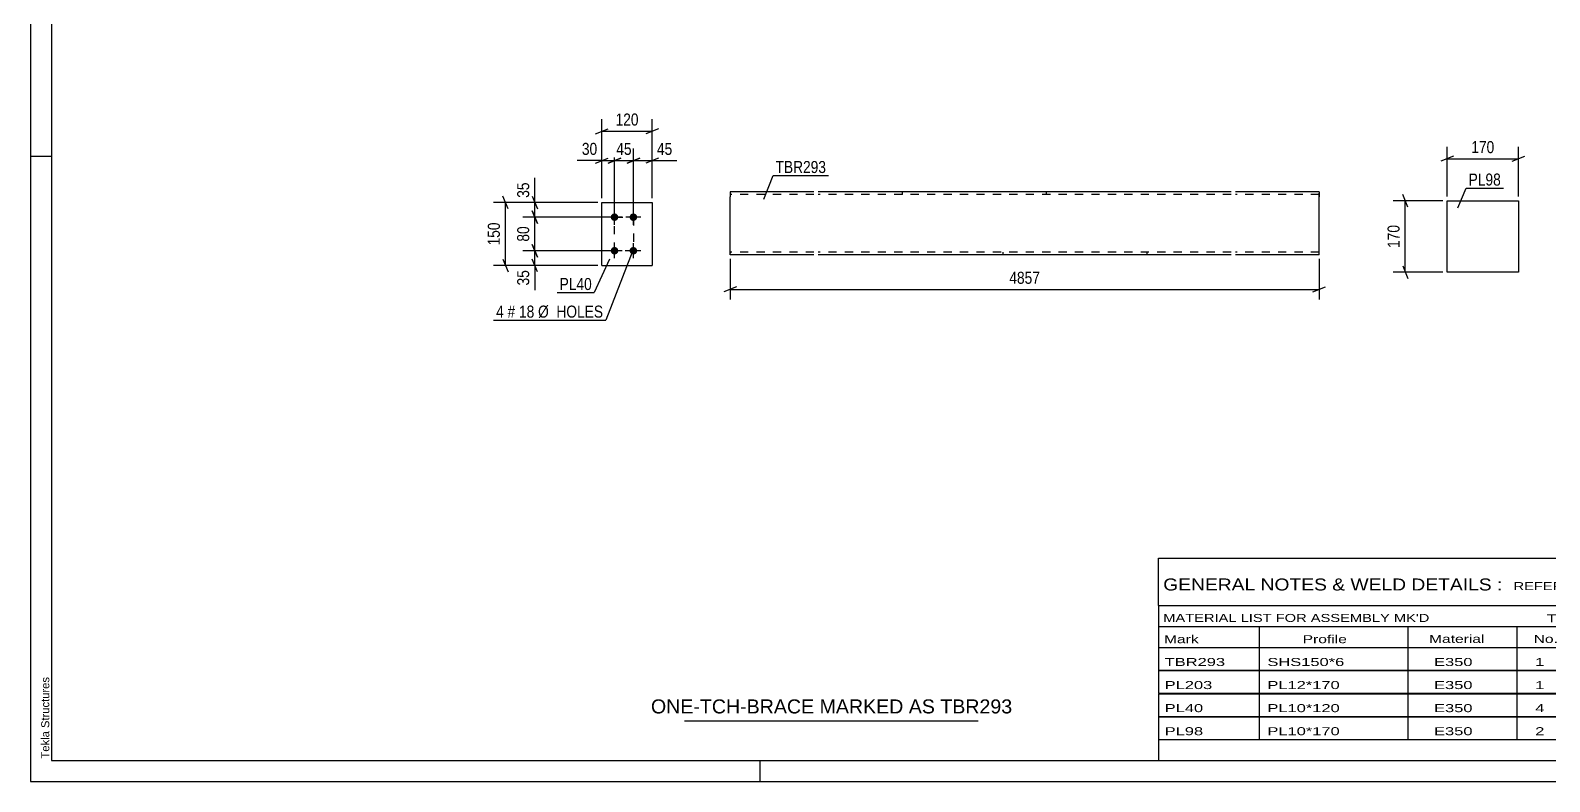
# Model space of a CAD drawing. Header units: millimetres. Extents: x 0 to 594, y 0 to 420.
# Drawn here: x 0 to 362.3, y 0 to 179.1 of the extents above; entities that cross this region are included whole.
import ezdxf

# ---------------------------------------------------------------- set-up
doc = ezdxf.new("R2010")
doc.units = ezdxf.units.MM
doc.linetypes.add('DXK_LINE_DOT2', pattern=[3.9198, 1.9599, -1.9599])
doc.styles.add('Arial', font='ARIAL.TTF', dxfattribs={"height": 0.2})
doc.styles.add('Arial Narrow', font='ARIALN.TTF', dxfattribs={"height": 0.2})

# ---------------------------------------------------------------- blocks, each defined once
blk = doc.blocks.new('Unknown-580609029-1130')
at = {"color": 5, "linetype": 'Continuous'}
for p, q in [((0, 420), (0, 0)), ((5, 415), (5, 5)), ((5, 149), (0, 149)), ((5, 5), (589, 5)), ((174, 0), (174, 5)), ((0, 0), (594, 0))]:
    blk.add_line(p, q, dxfattribs=at)
at = {"color": 174, "linetype": 'Continuous', "style": 'Arial'}
blk.add_text('Tekla Structures', height=1.9102, rotation=90, dxfattribs=at).set_placement((4.5, 5.5))
blk = doc.blocks.new('Bolt-580609029-2195 - 2161')
at = {"linetype": 'Continuous'}
for points in [[(139.3, 135.45), (139.48, 135.43), (139.66, 135.37), (139.83, 135.28), (139.97, 135.15), (140.08, 135), (140.15, 134.83), (140.19, 134.64), (140.19, 134.45), (140.15, 134.27), (140.08, 134.1), (139.97, 133.95), (139.83, 133.82), (139.66, 133.73), (139.48, 133.67), (139.3, 133.65), (139.11, 133.67), (138.93, 133.73), (138.77, 133.82), (138.63, 133.95), (138.52, 134.1), (138.44, 134.27), (138.4, 134.45), (138.4, 134.64), (138.44, 134.83), (138.52, 135), (138.63, 135.15), (138.77, 135.28), (138.93, 135.37), (139.11, 135.43)], [(143.8, 135.45), (143.98, 135.43), (144.16, 135.37), (144.33, 135.28), (144.47, 135.15), (144.58, 135), (144.65, 134.83), (144.69, 134.64), (144.69, 134.45), (144.65, 134.27), (144.58, 134.1), (144.47, 133.95), (144.33, 133.82), (144.16, 133.73), (143.98, 133.67), (143.8, 133.65), (143.61, 133.67), (143.43, 133.73), (143.27, 133.82), (143.13, 133.95), (143.02, 134.1), (142.94, 134.27), (142.9, 134.45), (142.9, 134.64), (142.94, 134.83), (143.02, 135), (143.13, 135.15), (143.27, 135.28), (143.43, 135.37), (143.61, 135.43)], [(139.3, 127.45), (139.48, 127.43), (139.66, 127.37), (139.83, 127.28), (139.97, 127.15), (140.08, 127), (140.15, 126.83), (140.19, 126.64), (140.19, 126.45), (140.15, 126.27), (140.08, 126.1), (139.97, 125.95), (139.83, 125.82), (139.66, 125.73), (139.48, 125.67), (139.3, 125.65), (139.11, 125.67), (138.93, 125.73), (138.77, 125.82), (138.63, 125.95), (138.52, 126.1), (138.44, 126.27), (138.4, 126.45), (138.4, 126.64), (138.44, 126.83), (138.52, 127), (138.63, 127.15), (138.77, 127.28), (138.93, 127.37), (139.11, 127.43)], [(143.8, 127.45), (143.98, 127.43), (144.16, 127.37), (144.33, 127.28), (144.47, 127.15), (144.58, 127), (144.65, 126.83), (144.69, 126.64), (144.69, 126.45), (144.65, 126.27), (144.58, 126.1), (144.47, 125.95), (144.33, 125.82), (144.16, 125.73), (143.98, 125.67), (143.8, 125.65), (143.61, 125.67), (143.43, 125.73), (143.27, 125.82), (143.13, 125.95), (143.02, 126.1), (142.94, 126.27), (142.9, 126.45), (142.9, 126.64), (142.94, 126.83), (143.02, 127), (143.13, 127.15), (143.27, 127.28), (143.43, 127.37), (143.61, 127.43)]]:
    blk.add_hatch(color=1, dxfattribs=at).paths.add_polyline_path(points)
at = {"color": 1, "linetype": 'Continuous'}
for p, q in [((141.1, 134.55), (137.5, 134.55)), ((139.3, 132.75), (139.3, 136.35)), ((145.6, 134.55), (142, 134.55)), ((143.8, 132.75), (143.8, 136.35)), ((139.3, 124.75), (139.3, 128.35)), ((143.8, 124.75), (143.8, 128.35)), ((141.1, 126.55), (137.5, 126.55)), ((145.6, 126.55), (142, 126.55))]:
    blk.add_line(p, q, dxfattribs=at)
blk = doc.blocks.new('Part-580609029-2200 - 2161')
at = {"color": 2, "linetype": 'Continuous'}
for p, q in [((136.3, 123.05), (136.3, 138.05)), ((136.3, 138.05), (148.3, 138.05)), ((148.3, 138.05), (148.3, 123.05)), ((136.3, 123.05), (136.3, 123.05)), ((136.3, 123.05), (148.3, 123.05)), ((148.3, 123.05), (148.3, 123.05))]:
    blk.add_line(p, q, dxfattribs=at)
at = {"color": 7, "linetype": 'DXK_LINE_DOT2'}
for p, q in [((136.3, 138.05), (148.3, 138.05)), ((136.3, 123.05), (148.3, 123.05))]:
    blk.add_line(p, q, dxfattribs=at)
blk = doc.blocks.new('Part-580609029-2404 - 2398')
at = {"color": 2, "linetype": 'Continuous'}
for p, q in [((337.86, 138.47), (354.86, 138.47)), ((337.86, 121.47), (337.86, 138.47)), ((354.86, 138.47), (354.86, 121.47)), ((354.86, 121.47), (337.86, 121.47))]:
    blk.add_line(p, q, dxfattribs=at)
blk = doc.blocks.new('Part-580609029-2436 - 2429')
at = {"color": 2, "linetype": 'Continuous'}
for p, q in [((166.87, 140.59), (166.87, 139.39)), ((186.87, 140.59), (166.87, 140.59)), ((166.87, 126.33), (166.87, 139.39)), ((286.35, 140.59), (187.87, 140.59)), ((307.35, 140.59), (287.35, 140.59)), ((307.35, 140.59), (307.35, 140.5)), ((307.35, 140.5), (307.35, 139.39)), ((307.35, 125.59), (307.35, 139.39)), ((166.87, 125.68), (166.87, 126.33)), ((166.87, 125.59), (166.87, 125.68)), ((186.87, 125.59), (166.87, 125.59)), ((286.35, 125.59), (187.87, 125.59)), ((307.35, 125.59), (287.35, 125.59))]:
    blk.add_line(p, q, dxfattribs=at)
at = {"color": 7, "linetype": 'DXK_LINE_DOT2'}
for p, q in [((186.87, 139.99), (166.87, 139.99)), ((286.35, 139.99), (187.87, 139.99)), ((207.87, 140.59), (207.87, 139.99)), ((242.23, 140.59), (242.23, 139.99)), ((307.35, 139.99), (287.35, 139.99)), ((307.35, 139.39), (307.35, 140.24)), ((166.87, 126.33), (166.87, 125.94)), ((166.87, 126.19), (166.87, 126.23)), ((186.87, 126.19), (166.87, 126.19)), ((166.87, 125.59), (166.87, 125.59)), ((286.35, 126.19), (187.87, 126.19)), ((231.98, 125.59), (231.98, 126.19)), ((266.35, 125.59), (266.35, 126.19)), ((307.35, 126.19), (287.35, 126.19)), ((307.35, 126.19), (307.35, 126.23))]:
    blk.add_line(p, q, dxfattribs=at)
blk = doc.blocks.new('Rectangle-580609029-2384 - 2161')
at = {"color": 1, "linetype": 'DXK_LINE_DOT2'}
blk.add_lwpolyline([(139.3, 134.55), (143.8, 134.55), (143.8, 126.55), (139.3, 126.55), (139.3, 134.55)], close=True, dxfattribs=at)
blk = doc.blocks.new('StraightDimension-580609029-2368 - 2161')
at = {"color": 7, "linetype": 'Continuous'}
for p, q in [((136.3, 139.05), (136.3, 157.9)), ((148.3, 139.05), (148.3, 157.9)), ((134.8, 154.45), (137.8, 155.65)), ((136.3, 155.05), (148.3, 155.05)), ((149.8, 155.65), (146.8, 154.45))]:
    blk.add_line(p, q, dxfattribs=at)
at = {"color": 0}
blk.add_wipeout([(145.64, 155.8), (145.64, 160), (138.95, 160), (138.95, 155.8)], dxfattribs=at)
at = {"color": 3, "style": 'Arial Narrow'}
blk.add_text('120', height=2.863, dxfattribs=at).set_placement((139.55, 156.4))
blk = doc.blocks.new('StraightDimension-580609029-2300 - 2161')
at = {"color": 7, "linetype": 'Continuous'}
for p, q in [((135.3, 138.05), (117.45, 138.05)), ((119.7, 139.55), (120.9, 136.55)), ((120.3, 134.55), (120.3, 138.05)), ((138.3, 134.55), (117.45, 134.55)), ((120.9, 133.05), (119.7, 136.05))]:
    blk.add_line(p, q, dxfattribs=at)
at = {"color": 0}
blk.add_wipeout([(119.55, 143.43), (115.35, 143.43), (115.35, 138.57), (119.55, 138.57)], dxfattribs=at)
at = {"color": 7, "linetype": 'Continuous'}
blk.add_line((120.3, 138.05), (120.3, 143.96), dxfattribs=at)
blk.add_line((120.3, 138.05), (120.3, 143.96), dxfattribs=at)
at = {"color": 3, "style": 'Arial Narrow'}
blk.add_text('35', height=2.863, rotation=90.0002, dxfattribs=at).set_placement((118.95, 139.17))
blk = doc.blocks.new('StraightDimension-580609029-2277 - 2161')
at = {"color": 7, "linetype": 'Continuous'}
for p, q in [((119.7, 128.05), (120.9, 125.05)), ((138.3, 126.55), (117.45, 126.55)), ((120.9, 121.55), (119.7, 124.55)), ((120.3, 123.05), (120.3, 126.55)), ((135.3, 123.05), (117.45, 123.05))]:
    blk.add_line(p, q, dxfattribs=at)
at = {"color": 0}
blk.add_wipeout([(119.55, 122.52), (115.35, 122.52), (115.35, 117.67), (119.55, 117.67)], dxfattribs=at)
at = {"color": 7, "linetype": 'Continuous'}
blk.add_line((120.3, 123.05), (120.3, 117.14), dxfattribs=at)
blk.add_line((120.3, 123.05), (120.3, 117.14), dxfattribs=at)
at = {"color": 3, "style": 'Arial Narrow'}
blk.add_text('35', height=2.863, rotation=90.0002, dxfattribs=at).set_placement((118.95, 118.27))
blk = doc.blocks.new('StraightDimension-580609029-2290 - 2161')
at = {"color": 7, "linetype": 'Continuous'}
for p, q in [((138.3, 134.55), (117.45, 134.55)), ((119.7, 136.05), (120.9, 133.05)), ((120.3, 126.55), (120.3, 134.55)), ((120.9, 125.05), (119.7, 128.05)), ((138.3, 126.55), (117.45, 126.55))]:
    blk.add_line(p, q, dxfattribs=at)
at = {"color": 0}
blk.add_wipeout([(119.55, 132.98), (115.35, 132.98), (115.35, 128.12), (119.55, 128.12)], dxfattribs=at)
at = {"color": 3, "style": 'Arial Narrow'}
blk.add_text('80', height=2.863, rotation=90.0002, dxfattribs=at).set_placement((118.95, 128.72))
blk = doc.blocks.new('StraightDimension-580609029-2314 - 2161')
at = {"color": 7, "linetype": 'Continuous'}
for p, q in [((135.3, 138.05), (110.45, 138.05)), ((113.9, 136.55), (112.7, 139.55)), ((113.3, 123.05), (113.3, 138.05)), ((112.7, 124.55), (113.9, 121.55)), ((135.3, 123.05), (110.45, 123.05))]:
    blk.add_line(p, q, dxfattribs=at)
at = {"color": 0}
blk.add_wipeout([(112.55, 133.89), (108.35, 133.89), (108.35, 127.21), (112.55, 127.21)], dxfattribs=at)
at = {"color": 3, "style": 'Arial Narrow'}
blk.add_text('150', height=2.863, rotation=90.0002, dxfattribs=at).set_placement((111.95, 127.81))
blk = doc.blocks.new('StraightDimension-580609029-2331 - 2161')
at = {"color": 7, "linetype": 'Continuous'}
for p, q in [((134.8, 147.45), (137.8, 148.65)), ((136.3, 139.05), (136.3, 150.9)), ((140.8, 148.65), (137.8, 147.45)), ((139.3, 135.55), (139.3, 150.9)), ((136.3, 148.05), (139.3, 148.05))]:
    blk.add_line(p, q, dxfattribs=at)
at = {"color": 0}
blk.add_wipeout([(135.77, 148.8), (135.77, 153), (130.92, 153), (130.92, 148.8)], dxfattribs=at)
at = {"color": 7, "linetype": 'Continuous'}
blk.add_line((136.3, 148.05), (130.39, 148.05), dxfattribs=at)
blk.add_line((136.3, 148.05), (130.39, 148.05), dxfattribs=at)
at = {"color": 3, "style": 'Arial Narrow'}
blk.add_text('30', height=2.863, dxfattribs=at).set_placement((131.52, 149.4))
blk = doc.blocks.new('StraightDimension-580609029-2344 - 2161')
at = {"color": 7, "linetype": 'Continuous'}
for p, q in [((137.8, 147.45), (140.8, 148.65)), ((139.3, 135.55), (139.3, 150.9)), ((145.3, 148.65), (142.3, 147.45)), ((143.8, 135.55), (143.8, 150.9)), ((139.3, 148.05), (143.8, 148.05))]:
    blk.add_line(p, q, dxfattribs=at)
at = {"color": 0}
blk.add_wipeout([(143.97, 148.8), (143.97, 153), (139.12, 153), (139.12, 148.8)], dxfattribs=at)
at = {"color": 3, "style": 'Arial Narrow'}
blk.add_text('45', height=2.863, dxfattribs=at).set_placement((139.72, 149.4))
blk = doc.blocks.new('StraightDimension-580609029-2354 - 2161')
at = {"color": 7, "linetype": 'Continuous'}
for p, q in [((142.3, 147.45), (145.3, 148.65)), ((143.8, 135.55), (143.8, 150.9)), ((149.8, 148.65), (146.8, 147.45)), ((148.3, 139.05), (148.3, 150.9)), ((143.8, 148.05), (148.3, 148.05))]:
    blk.add_line(p, q, dxfattribs=at)
at = {"color": 0}
blk.add_wipeout([(153.68, 148.8), (153.68, 153), (148.82, 153), (148.82, 148.8)], dxfattribs=at)
at = {"color": 7, "linetype": 'Continuous'}
blk.add_line((148.3, 148.05), (154.2, 148.05), dxfattribs=at)
blk.add_line((148.3, 148.05), (154.2, 148.05), dxfattribs=at)
at = {"color": 3, "style": 'Arial Narrow'}
blk.add_text('45', height=2.863, dxfattribs=at).set_placement((149.42, 149.4))
blk = doc.blocks.new('StraightDimension-580609029-2406 - 2398')
at = {"color": 7, "linetype": 'Continuous'}
for p, q in [((339.36, 149.07), (336.36, 147.87)), ((337.86, 139.47), (337.86, 151.32)), ((353.36, 147.87), (356.36, 149.07)), ((354.86, 139.47), (354.86, 151.32)), ((337.86, 148.47), (354.86, 148.47))]:
    blk.add_line(p, q, dxfattribs=at)
at = {"color": 0}
blk.add_wipeout([(349.7, 149.22), (349.7, 153.42), (343.02, 153.42), (343.02, 149.22)], dxfattribs=at)
at = {"color": 3, "style": 'Arial Narrow'}
blk.add_text('170', height=2.863, dxfattribs=at).set_placement((343.62, 149.82))
blk = doc.blocks.new('StraightDimension-580609029-2417 - 2398')
at = {"color": 7, "linetype": 'Continuous'}
for p, q in [((336.86, 138.47), (325.01, 138.47)), ((328.46, 136.97), (327.26, 139.97)), ((327.86, 121.47), (327.86, 138.47)), ((336.86, 121.47), (325.01, 121.47)), ((327.26, 122.97), (328.46, 119.97))]:
    blk.add_line(p, q, dxfattribs=at)
at = {"color": 0}
blk.add_wipeout([(327.11, 133.31), (322.91, 133.31), (322.91, 126.62), (327.11, 126.62)], dxfattribs=at)
at = {"color": 3, "style": 'Arial Narrow'}
blk.add_text('170', height=2.863, rotation=90.0002, dxfattribs=at).set_placement((326.51, 127.22))
blk = doc.blocks.new('StraightDimension-580609029-2442 - 2429')
at = {"color": 7, "linetype": 'Continuous'}
for p, q in [((166.87, 124.59), (166.87, 114.92)), ((307.35, 124.59), (307.35, 114.92)), ((168.37, 117.92), (165.37, 116.72)), ((166.87, 117.32), (307.35, 117.32)), ((305.85, 116.72), (308.85, 117.92))]:
    blk.add_line(p, q, dxfattribs=at)
at = {"color": 0}
blk.add_wipeout([(241.36, 118.07), (241.36, 122.27), (232.85, 122.27), (232.85, 118.07)], dxfattribs=at)
at = {"color": 3, "style": 'Arial Narrow'}
blk.add_text('4857', height=2.863, dxfattribs=at).set_placement((233.45, 118.67))
blk = doc.blocks.new('Unknown-580609029-5549')
at = {"color": 7, "linetype": 'Continuous'}
for p, q in [((269, 53.25), (429, 53.25)), ((269, 42), (269, 53.25)), ((429, 53.25), (429, 42)), ((269, 42), (429, 42)), ((269, 42), (269, 37)), ((429, 42), (429, 37)), ((269, 37), (429, 37)), ((269, 37), (269, 32)), ((293, 37), (293, 32)), ((328.5, 37), (328.5, 32)), ((354.5, 37), (354.5, 32)), ((367.5, 37), (367.5, 32)), ((385, 37), (385, 32)), ((407, 37), (407, 32)), ((429, 37), (429, 32)), ((269, 32), (429, 32)), ((269, 31.95), (269, 26.55)), ((269, 31.95), (429, 31.95)), ((293, 32), (293, 26.5)), ((328.5, 32), (328.5, 26.5)), ((354.5, 32), (354.5, 26.5)), ((367.5, 32), (367.5, 26.5)), ((385, 32), (385, 26.5)), ((407, 32), (407, 26.5)), ((429, 31.95), (429, 26.55)), ((269, 26.55), (429, 26.55)), ((269, 26.45), (269, 21.05)), ((269, 26.45), (429, 26.45)), ((293, 26.5), (293, 21)), ((328.5, 26.5), (328.5, 21)), ((354.5, 26.5), (354.5, 21)), ((367.5, 26.5), (367.5, 21)), ((385, 26.5), (385, 21)), ((407, 26.5), (407, 21)), ((429, 26.45), (429, 21.05)), ((269, 21.05), (429, 21.05)), ((269, 20.95), (269, 15.55)), ((269, 20.95), (429, 20.95)), ((293, 21), (293, 15.5)), ((328.5, 21), (328.5, 15.5)), ((354.5, 21), (354.5, 15.5)), ((367.5, 21), (367.5, 15.5)), ((385, 21), (385, 15.5)), ((407, 21), (407, 15.5)), ((429, 20.95), (429, 15.55)), ((269, 15.55), (429, 15.55)), ((269, 15.45), (269, 10.05)), ((269, 15.45), (429, 15.45)), ((293, 15.5), (293, 10)), ((328.5, 15.5), (328.5, 10)), ((354.5, 15.5), (354.5, 10)), ((367.5, 15.5), (367.5, 10)), ((385, 15.5), (385, 10)), ((407, 15.5), (407, 10)), ((429, 15.45), (429, 10.05)), ((269, 10.05), (429, 10.05)), ((269, 10), (429, 10)), ((269, 10), (269, 5)), ((385, 10), (385, 5)), ((407, 10), (407, 5)), ((429, 10), (429, 5)), ((269, 5), (429, 5))]:
    blk.add_line(p, q, dxfattribs=at)
at = {"color": 7, "style": 'Arial Narrow'}
for s, height, width, p in [('GENERAL NOTES & WELD DETAILS :', 2.8633, 1.4, (270.15, 45.56)), ('REFER TYP DRAWING TYP-01', 1.9089, 1.6, (353.7, 45.66)), ("MATERIAL LIST FOR ASSEMBLY MK'D", 1.9089, 1.6, (270.15, 38.06)), ('TBR293', 1.909, 1.794707, (361.59, 37.97)), ('1', 1.91, 1.794707, (391.08, 38.06)), ('No. Required', 1.9089, 1.6, (400.41, 38.06)), ('Mark', 1.909, 1.7, (270.34, 33)), ('Profile', 1.909, 1.7, (303.41, 33)), ('Material', 1.909, 1.7, (333.54, 33.06)), ('No.', 1.909, 1.7, (358.5, 33.06)), ('Length', 1.909, 1.7, (369, 33.06)), ('Area', 1.909, 1.7, (391.5, 33.06)), ('Weight', 1.909, 1.7, (411, 33.06))]:
    blk.add_text(s, height=height, dxfattribs=dict(at, width=width)).set_placement(p)
at = {"color": 7, "linetype": 'Continuous', "style": 'Arial Narrow'}
for s, height, width, p in [('TBR293', 1.909, 1.794707, (270.5, 27.56)), ('SHS150*6', 1.909, 1.794707, (295, 27.56)), ('E350', 1.909, 1.794707, (334.74, 27.56)), ('1', 1.91, 1.794707, (358.86, 27.56)), ('4857', 1.909, 1.794707, (371.58, 27.56)), ('2.9', 1.909, 1.794707, (395.32, 27.56)), ('131.3', 1.909, 1.794707, (411.96, 27.56)), ('PL203', 1.909, 1.794707, (270.5, 22.06)), ('PL12*170', 1.909, 1.794707, (295, 22.06)), ('E350', 1.909, 1.794707, (334.74, 22.06)), ('1', 1.91, 1.794707, (358.86, 22.06)), ('842', 1.909, 1.794707, (373.77, 22.06)), ('0.3', 1.909, 1.794707, (395.32, 22.06)), ('13.5', 1.909, 1.794707, (414.14, 22.06)), ('PL40', 1.909, 1.794707, (270.5, 16.56)), ('PL10*120', 1.909, 1.794707, (295, 16.56)), ('E350', 1.909, 1.794707, (334.74, 16.56)), ('4', 1.91, 1.794707, (358.86, 16.56)), ('150', 1.909, 1.794707, (373.77, 16.56)), ('0.0', 1.909, 1.794707, (395.32, 16.56)), ('5.7', 1.909, 1.794707, (416.33, 16.56)), ('PL98', 1.909, 1.794707, (270.5, 11.06)), ('PL10*170', 1.909, 1.794707, (295, 11.06)), ('E350', 1.909, 1.794707, (334.74, 11.06)), ('2', 1.91, 1.794707, (358.86, 11.06)), ('170', 1.909, 1.794707, (373.77, 11.06)), ('0.1', 1.909, 1.794707, (395.32, 11.06)), ('4.5', 1.909, 1.794707, (416.33, 11.06)), ('Total', 1.909, 1.7, (371.33, 6.5)), ('3.5', 1.909, 1.794707, (394.83, 6.5)), ('155.0', 1.909, 1.794707, (411.96, 6.5))]:
    blk.add_text(s, height=height, dxfattribs=dict(at, width=width)).set_placement(p)
blk = doc.blocks.new('Unknown-580609029-5550')
at = {"color": 7, "linetype": 'Continuous'}
blk.add_line((156, 14.5), (226, 14.5), dxfattribs=at)
at = {"color": 7, "style": 'Arial'}
blk.add_text('ONE-TCH-BRACE MARKED AS TBR293', height=3.3428, dxfattribs=at).set_placement((147.99, 16.25))
blk = doc.blocks.new('Mark-580609029-2191 - 2161')
at = {"color": 0}
blk.add_wipeout([(112.89, 110.61), (112.89, 113.61), (111.06, 113.61), (111.06, 110.61)], dxfattribs=at)
blk.add_wipeout([(112.89, 110.61), (112.89, 113.61), (111.06, 113.61), (111.06, 110.61)], dxfattribs=at)
blk.add_wipeout([(115.62, 110.61), (115.62, 113.61), (113.79, 113.61), (113.79, 110.61)], dxfattribs=at)
blk.add_wipeout([(115.62, 110.61), (115.62, 113.61), (113.79, 113.61), (113.79, 110.61)], dxfattribs=at)
at = {"color": 3, "style": 'Arial Narrow'}
blk.add_text('4', height=2.86, dxfattribs=at).set_placement((111.06, 110.61))
at = {"color": 0}
blk.add_wipeout([(120.17, 110.61), (120.17, 113.61), (116.52, 113.61), (116.52, 110.61)], dxfattribs=at)
blk.add_wipeout([(120.17, 110.61), (120.17, 113.61), (116.52, 113.61), (116.52, 110.61)], dxfattribs=at)
at = {"color": 3, "style": 'Arial Narrow'}
blk.add_text('#', height=2.86, dxfattribs=at).set_placement((113.79, 110.61))
at = {"color": 0}
blk.add_wipeout([(136.6, 110.61), (136.6, 113.61), (121.07, 113.61), (121.07, 110.61)], dxfattribs=at)
blk.add_wipeout([(136.6, 110.61), (136.6, 113.61), (121.07, 113.61), (121.07, 110.61)], dxfattribs=at)
at = {"color": 7, "linetype": 'Continuous'}
for p in [(143.63, 126.64), (110.46, 110.01)]:
    blk.add_line(p, (137.2, 110.01), dxfattribs=at)
at = {"color": 3, "style": 'Arial Narrow'}
for s, p in [('18', (116.52, 110.61)), ('Ø  HOLES', (121.07, 110.61))]:
    blk.add_text(s, height=2.863, dxfattribs=at).set_placement(p)
blk = doc.blocks.new('Mark-580609029-2196 - 2161')
at = {"color": 0}
blk.add_wipeout([(133.88, 117.19), (133.88, 120.19), (126.21, 120.19), (126.21, 117.19)], dxfattribs=at)
blk.add_wipeout([(133.88, 117.19), (133.88, 120.19), (126.21, 120.19), (126.21, 117.19)], dxfattribs=at)
at = {"color": 30, "linetype": 'Continuous'}
for p in [(138.14, 124.55), (125.61, 116.59)]:
    blk.add_line(p, (134.48, 116.59), dxfattribs=at)
at = {"color": 3, "style": 'Arial Narrow'}
blk.add_text('PL40', height=2.863, dxfattribs=at).set_placement((126.21, 117.19))
blk = doc.blocks.new('Mark-580609029-2400 - 2398')
at = {"color": 0}
blk.add_wipeout([(350.67, 142.09), (350.67, 145.09), (342.99, 145.09), (342.99, 142.09)], dxfattribs=at)
blk.add_wipeout([(350.67, 142.09), (350.67, 145.09), (342.99, 145.09), (342.99, 142.09)], dxfattribs=at)
at = {"color": 30, "linetype": 'Continuous'}
for p, q in [((340.43, 136.81), (342.39, 141.49)), ((342.39, 141.49), (351.27, 141.49))]:
    blk.add_line(p, q, dxfattribs=at)
at = {"color": 3, "style": 'Arial Narrow'}
blk.add_text('PL98', height=2.863, dxfattribs=at).set_placement((342.99, 142.09))
blk = doc.blocks.new('Mark-580609029-2432 - 2429')
at = {"color": 0}
blk.add_wipeout([(189.76, 145.08), (189.76, 148.08), (177.7, 148.08), (177.7, 145.08)], dxfattribs=at)
blk.add_wipeout([(189.76, 145.08), (189.76, 148.08), (177.7, 148.08), (177.7, 145.08)], dxfattribs=at)
at = {"color": 30, "linetype": 'Continuous'}
for p, q in [((174.87, 138.83), (177.1, 144.48)), ((177.1, 144.48), (190.36, 144.48))]:
    blk.add_line(p, q, dxfattribs=at)
at = {"color": 3, "style": 'Arial Narrow'}
blk.add_text('TBR293', height=2.863, dxfattribs=at).set_placement((177.7, 145.08))

msp = doc.modelspace()

# ---------------------------------------------------------------- block references
for name in ['Unknown-580609029-1130', 'Part-580609029-2200 - 2161', 'Part-580609029-2436 - 2429', 'Part-580609029-2404 - 2398', 'Bolt-580609029-2195 - 2161', 'Rectangle-580609029-2384 - 2161', 'Unknown-580609029-5549', 'Unknown-580609029-5550']:
    msp.add_blockref(name, (0, 0))

# ---------------------------------------------------------------- next in the draw order: block references
for name in ['StraightDimension-580609029-2368 - 2161', 'StraightDimension-580609029-2406 - 2398', 'Mark-580609029-2432 - 2429', 'StraightDimension-580609029-2277 - 2161', 'StraightDimension-580609029-2442 - 2429']:
    msp.add_blockref(name, (0, 0))

# ---------------------------------------------------------------- next in the draw order: block references
for name in ['Mark-580609029-2400 - 2398', 'StraightDimension-580609029-2300 - 2161', 'StraightDimension-580609029-2417 - 2398']:
    msp.add_blockref(name, (0, 0))

# ---------------------------------------------------------------- next in the draw order: block references
msp.add_blockref('StraightDimension-580609029-2290 - 2161', (0, 0))

# ---------------------------------------------------------------- next in the draw order: block references
msp.add_blockref('StraightDimension-580609029-2314 - 2161', (0, 0))

# ---------------------------------------------------------------- next in the draw order: block references
for name in ['StraightDimension-580609029-2331 - 2161', 'Mark-580609029-2191 - 2161']:
    msp.add_blockref(name, (0, 0))

# ---------------------------------------------------------------- next in the draw order: block references
for name in ['StraightDimension-580609029-2344 - 2161', 'Mark-580609029-2196 - 2161']:
    msp.add_blockref(name, (0, 0))

# ---------------------------------------------------------------- next in the draw order: block references
msp.add_blockref('StraightDimension-580609029-2354 - 2161', (0, 0))

doc.saveas('drawing.dxf')
